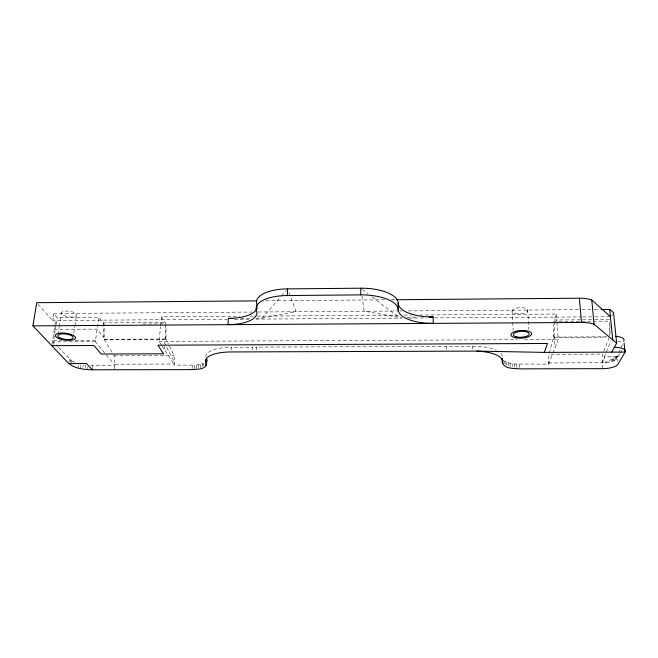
<?xml version="1.0" encoding="UTF-8"?>
<svg xmlns="http://www.w3.org/2000/svg" width="658" height="658" viewBox="0 0 658 658"><rect width="100%" height="100%" fill="white"/><g stroke="black" fill="none" stroke-linecap="round" stroke-linejoin="round"><path stroke-width="0.49" stroke-dasharray="3.29 2.47" d="M114.492 368.899L115.084 364.203L114.147 355.83L104.17 339.322L104.17 324.312L98.725 317.238L57.164 317.526L53.66 313.504L52.566 320.471L227.224 319.303M502.959 360.214L506.487 362.344L514.424 364.014L548.649 364.145C547.349 349.719 556.989 336.838 554.11 322.256M256.225 349.957L256.406 347.12L472.46 346.207A31.633 11.178 -1.6 0 1 496.469 350.319M252.17 350.072L252.351 347.243L256.406 347.12M602.712 368.661L602.16 362.838L602.712 354.103L548.953 354.292M231.147 350.056L231.361 347.227L252.351 347.243M202.179 366.481L202.417 363.767L205.033 362.583M203.618 365.93L203.848 363.216M198.642 367.32L198.881 364.606L202.417 363.767M200.435 367.855L200.748 364.236M194.332 368.653L194.661 365.05L198.881 364.606M196.52 368.488L196.832 364.877M192.054 368.71L192.375 365.108L194.661 365.05M192.375 365.108L174.683 365.157L174.041 355.616L168.793 344.743M164.113 349.135L164.615 344.29M165.273 324.682L165.322 337.546L164.722 343.32L174.674 362.64M161.564 345.269L159.014 341.403L160.593 326.639M160.7 325.661L161.646 316.802L239.751 316.259M92.317 368.908L92.803 365.33M104.523 352.729L95.402 341.708L98.725 317.238M85.384 367.6L85.754 364.919M87.654 368.751L87.901 366.967M82.998 367.246L83.253 365.453M78.335 367.156L78.59 365.363M80.556 367.69L80.934 365.009M71.393 362.542L71.656 360.732L58.282 347.128M69.098 361.785L69.493 359.071M73.803 333.483L74.815 326.582M74.963 325.595L76.542 314.754M70.044 362.624L70.439 359.91M52.944 344.734L54.301 335.991M58.06 334.354L59.171 327.141M59.278 326.434L61.4 312.591M52.064 343.764L54.877 325.669M55.017 324.764L55.576 321.137L52.928 318.143M55.946 325.414L54.45 335.045M56.095 324.427L57.164 317.526M548.566 362.986L605.524 362.673L611.85 361.513L616.283 359.515L618.364 353.667M602.16 362.838L610.657 341.263M419.607 315.009L556.298 314.055L553.633 321.474L592.085 321.227M548.649 364.145L552.588 353.988M552.95 353.066L558.214 339.495L556.915 322.198M603.822 351.273L609.341 337.11M618.759 352.77L622.723 343.871M611.775 316.12L612.656 314.368M619.894 353.955L616.283 359.515M620.395 353.075L622.41 349.554M614.391 360.592L617.179 356.332L604.348 356.373L605.524 362.673L617.179 356.332L617.681 361.3M255.913 318.225L262.024 318.184L280.9 296.594M281.575 295.82L286.288 290.425M611.85 361.513L617.179 356.332L608.823 362.229M262.024 318.184L296.133 311.711L288.697 291.733M265.914 300.805L385.136 299.818M391.296 299.768L395.409 299.735M53.66 313.504L252.03 312.056M258.191 312.007L399.003 310.979M400.031 310.971L402.087 310.963M408.256 310.913L580.924 309.655M581.952 309.647L593.261 309.564M594.289 309.556L600.458 309.515M250.032 316.185L253.116 316.161M257.229 316.136L399.052 315.149M404.193 315.116L411.39 315.067M240.622 318.332L251.833 318.258M361.974 296.207L364.187 311.209L398.534 317.263L401.594 317.238M406.685 317.205L417.888 317.131M234.412 319.253L248.798 319.163M255.987 319.114L401.874 318.135M409.07 318.085L423.456 317.995M434.757 317.913L581.672 316.934M582.7 316.926L594.001 316.852M595.029 316.843L610.435 316.745M103.092 322.905L165.142 322.502M554.168 319.994L581.59 319.821M582.601 319.813L593.779 319.739M594.791 319.739L610.032 319.64M142.696 324.065L166.013 323.917L161.646 316.802M593.105 321.219L609.292 321.12L609.448 335.819M104.17 339.322L166.03 339.018L166.013 324.929M606.429 336.814L553.789 337.077L553.666 324.394M104.351 339.618L166.17 339.306M553.699 337.381L606.306 337.118M53.561 340.729L61.753 340.688M75.07 340.63L95.566 340.531M95.402 341.708L53.38 341.897L57.583 346.379M159.014 341.403L517.172 339.692M524.352 339.66L558.214 339.495M617.796 341.231L623.907 341.198M114.147 355.83L174.041 355.616M115.084 364.203L174.798 364.03M90.524 365.33L114.944 365.313L105.173 353.511M74.847 362.27L71.656 360.732M362.394 289.438L368.011 293.764M372.033 296.857L398.534 317.263M54.45 328.383L55.33 329.362L97.113 329.115L104.17 337.965M38.057 304.185L52.566 320.471M162.074 346.042L174.683 365.157M165.322 337.546L168.358 343.838M556.298 314.055L556.832 321.178M554.217 335.547L555.097 347.523M527.667 309.902L528.9 329.592M519.211 364.219L519.417 367.929M516.777 364.17L516.991 367.88M512.072 310.823L513.15 330.283M514.424 364.014L514.63 367.723M512.179 363.751L512.335 366.531M510.09 363.372L510.287 367.09M508.182 362.903L508.321 365.692M506.487 362.344L506.627 365.132M505.031 361.703L505.171 364.499M503.855 360.987L503.995 363.784M472.46 346.207L472.559 349.094M446.469 346.314L446.535 349.192M609.966 324.986L610.065 335.259M103.248 323.103L103.281 336.855M205.97 357.187A30.827 10.799 3.7 0 1 231.361 347.227M500.828 353.313A31.633 11.178 -1.6 0 1 502.276 356.184M515.214 313.463A7.871 3.093 -3.3 0 0 527.708 310.708A7.871 3.093 -3.3 0 0 516.769 308.059A7.871 3.093 -3.3 0 0 515.214 313.463M63.859 315.527A7.707 2.805 7.9 0 0 76.41 315.47A7.707 2.805 7.9 0 0 66.474 311.037A7.707 2.805 7.9 0 0 63.859 315.527"/><path stroke-width="0.99" d="M623.907 341.198L623.94 339.265A13.522 4.738 -4.8 0 0 615.304 336.328M360.79 288.204A35.59 14.641 0.8 0 1 398.139 303.075A36.001 14.747 -1.2 0 0 433.17 317.024L433.285 323.382A36.108 14.558 -1.2 0 1 398.156 309.597A35.697 14.46 0.8 0 0 360.683 294.891L360.79 288.204L287.636 288.878A35.384 14.46 2.7 0 0 256.9 304.202L256.497 310.65A35.491 14.015 4.5 0 1 227.923 324.665L228.4 318.414A35.392 14.196 4.6 0 0 257.081 307.928M256.497 310.65A35.491 14.279 2.7 0 1 287.307 295.532L287.636 288.878M624.113 343.131L625.059 352.096L617.977 364.252A13.119 4.343 -4.2 0 1 602.712 368.661L519.475 368.858C514.005 368.274 503.864 369.154 502.399 362.352A31.699 11.063 -1.5 0 0 476.877 351.101L231.016 351.948A30.893 10.684 3.7 0 0 206.127 363.208C206.941 369.738 196.38 369.204 191.972 369.615L92.194 369.796C84.191 369.574 75.316 368.735 68.835 363.603L32.9 325.875L36.733 302.696L256.669 300.879M206.127 363.208L206.513 358.626L206.851 360.313L206.16 365.675M206.464 364.877L206.842 359.474M476.877 351.101L544.265 352.392L547.505 343.476L157.879 345.211L163.628 353.807L101.143 354.037L93.971 345.491L51.768 345.68M611.734 352.145L616.645 343.163L613.527 312.608L609.703 309.441L601.486 309.507M287.307 295.532L360.683 294.891M396.437 299.727L579.369 298.214A21.097 8.176 -4.7 0 1 591.789 299.99L610.435 316.745M228.4 318.414L233.491 318.382M429.098 317.057L433.17 317.024M32.9 325.875L581.475 322.461A21.327 7.797 -4.3 0 1 594.026 324.18L616.645 343.163M544.265 352.392L625.059 352.096A13.596 4.631 -4.6 0 0 614.358 347.342M68.835 363.603L86.552 363.545L92.194 369.796M502.375 359.391L502.112 358.536L502.342 363.224M609.703 309.441L612.787 340.186M591.789 299.99L594.026 324.18M579.369 298.214L581.475 322.461M398.139 303.075L398.156 309.597M58.85 338.566A10.158 3.487 7.5 0 0 75.39 338.533A10.158 3.487 7.5 0 0 62.271 332.989A10.158 3.487 7.5 0 0 58.85 338.566M515.082 337.669A10.38 3.841 -3 0 0 531.582 334.289A10.38 3.841 -3 0 0 517.196 330.949A10.38 3.841 -3 0 0 515.082 337.669M60.421 338.146A7.789 2.673 7.5 0 0 73.096 338.113A7.789 2.673 7.5 0 0 63.02 333.869A7.789 2.673 7.5 0 0 60.421 338.146M516.538 336.904A7.954 2.945 -3 0 0 529.172 334.297A7.954 2.945 -3 0 0 518.126 331.755A7.954 2.945 -3 0 0 516.538 336.904"/></g></svg>
